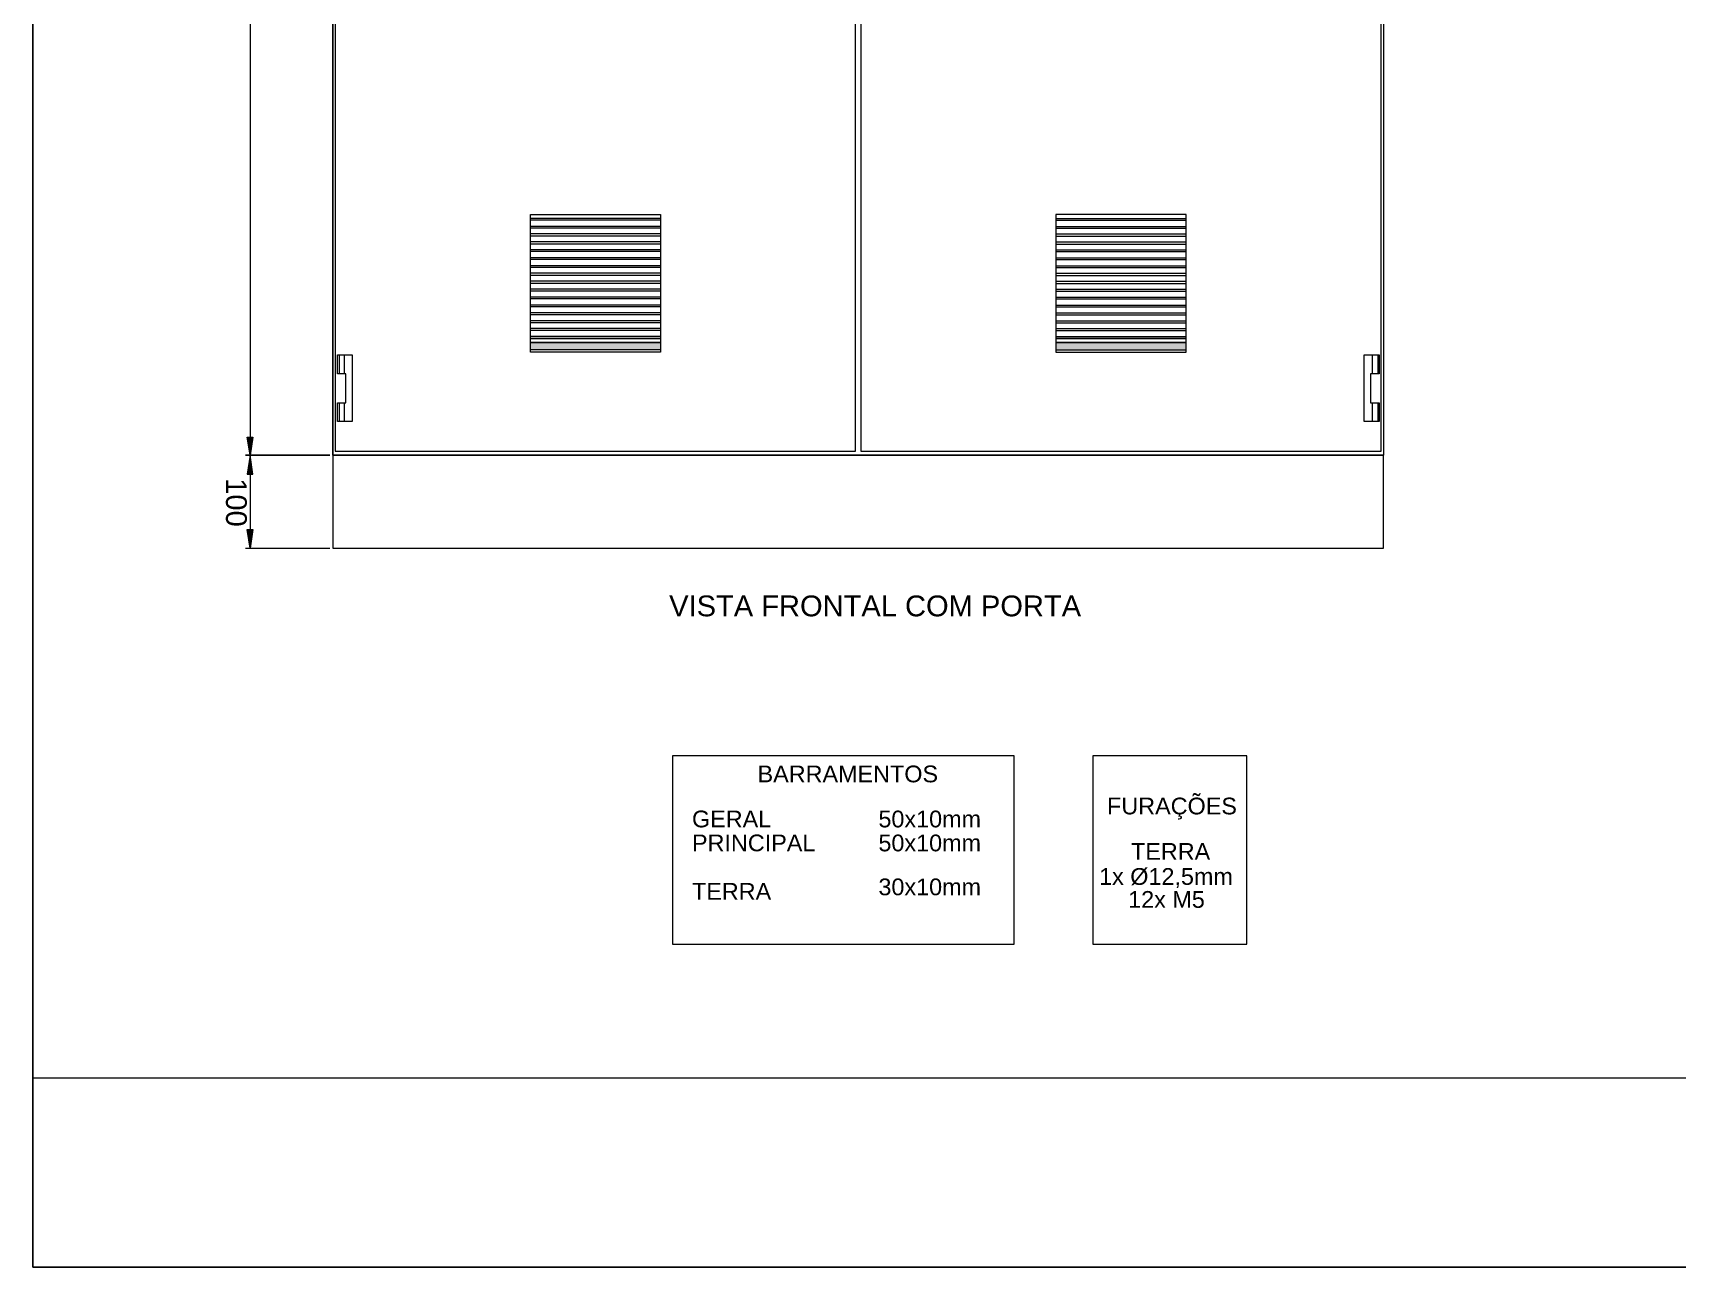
# Model space of a CAD drawing. Header units: millimetres. Extents: x 1004 to 59588, y 686 to 38112.
# Drawn here: x 25449 to 27145, y 5869 to 7141 of the extents above; entities that cross this region are included whole.
import ezdxf

# ---------------------------------------------------------------- set-up
doc = ezdxf.new("R2010")
doc.units = ezdxf.units.MM
doc.layers.add('PDF10_Geometry', color=7, linetype='Continuous')
doc.layers.add('PDF10_Text', color=7, linetype='Continuous')
doc.styles.add('PDF Arial', font='arial.ttf')

msp = doc.modelspace()

# ---------------------------------------------------------------- hatches: boundary and pattern name
at = {"layer": 'PDF10_Geometry', "transparency": 33554559}
for points in [[(25962.52, 6822.08), (25962.52, 6814.43), (26096.64, 6814.43), (26096.64, 6822.08)], [(26504.28, 6822.08), (26504.28, 6814.43), (26638.99, 6814.43), (26638.99, 6822.08)], [(25670.16, 6724.43), (25676.05, 6724.43), (25673.11, 6705.61), (25673.11, 6705.61)], [(25670.16, 6686.2), (25676.05, 6686.2), (25673.11, 6705.61), (25673.11, 6705.61)], [(25670.16, 6629.14), (25676.05, 6629.14), (25673.11, 6609.73), (25673.11, 6609.73)]]:
    msp.add_hatch(color=256, dxfattribs=at).paths.add_polyline_path(points)

# ---------------------------------------------------------------- linework, layer by layer
at = {"layer": 'PDF10_Geometry', "lineweight": 25}
for points in [[(29463.69, 8784.43), (25448.99, 8784.43), (25448.99, 5868.55), (29463.69, 5868.55)], [(25448.99, 5868.55), (25448.99, 8784.43)]]:
    msp.add_lwpolyline(points, close=True, dxfattribs=at)
at = {"layer": 'PDF10_Geometry', "lineweight": 0}
for points in [[(26842.52, 6705.61), (25758.4, 6705.61), (25758.4, 8520.31), (26842.52, 8520.31)], [(25760.75, 6709.73), (26297.81, 6709.73), (26297.81, 8517.37), (25760.75, 8517.37)], [(26303.1, 6709.73), (26840.16, 6709.73), (26840.16, 8517.37), (26303.1, 8517.37)], [(26096.63, 6812.08), (25962.52, 6812.08), (25962.52, 6953.84), (26096.63, 6953.84)], [(26504.28, 6812.08), (26638.99, 6812.08), (26638.99, 6953.84), (26504.28, 6953.84)], [(25962.52, 6826.2), (26096.63, 6826.2)], [(25962.52, 6822.08), (26096.63, 6822.08), (26096.63, 6814.43), (25962.52, 6814.43)], [(26638.99, 6826.2), (26504.28, 6826.2)], [(26638.99, 6822.08), (26504.28, 6822.08), (26504.28, 6814.43), (26638.99, 6814.43)], [(25771.93, 6740.31), (25763.11, 6740.31), (25763.11, 6759.73), (25771.93, 6759.73), (25771.93, 6789.73), (25763.11, 6789.73), (25763.11, 6809.14), (25771.93, 6809.14), (25778.4, 6809.14), (25778.4, 6740.31)], [(26837.81, 6809.14), (26837.81, 6789.73), (26828.99, 6789.73), (26828.99, 6759.73), (26837.81, 6759.73), (26837.81, 6740.31), (26828.99, 6740.31), (26822.52, 6740.31), (26822.52, 6809.14), (26828.99, 6809.14)], [(25758.4, 6609.73), (26842.52, 6609.73), (26842.52, 6705.61), (25758.4, 6705.61)], [(26108.99, 6201.49), (26461.34, 6201.49), (26461.34, 6395.61), (26108.99, 6395.61)], [(26542.52, 6201.49), (26701.34, 6201.49), (26701.34, 6395.61), (26542.52, 6395.61)]]:
    msp.add_lwpolyline(points, close=True, dxfattribs=at)
for points in [[(25758.4, 8520.31), (25758.4, 6705.61)], [(26842.52, 8520.31), (26842.52, 6705.61)], [(26096.63, 6949.73), (25962.52, 6949.73)], [(26096.63, 6947.96), (25962.52, 6947.96)], [(26096.63, 6941.49), (25962.52, 6941.49)], [(26096.63, 6939.73), (25962.52, 6939.73)], [(26504.28, 6949.73), (26638.99, 6949.73)], [(26504.28, 6947.96), (26638.99, 6947.96)], [(26504.28, 6941.49), (26638.99, 6941.49)], [(26504.28, 6939.73), (26638.99, 6939.73)], [(26096.63, 6933.84), (25962.52, 6933.84)], [(26096.63, 6931.49), (25962.52, 6931.49)], [(26096.63, 6925.61), (25962.52, 6925.61)], [(26096.63, 6923.25), (25962.52, 6923.25)], [(26504.28, 6933.84), (26638.99, 6933.84)], [(26504.28, 6931.49), (26638.99, 6931.49)], [(26504.28, 6925.61), (26638.99, 6925.61)], [(26504.28, 6923.25), (26638.99, 6923.25)], [(26096.63, 6917.37), (25962.52, 6917.37)], [(26096.63, 6915.61), (25962.52, 6915.61)], [(26096.63, 6909.14), (25962.52, 6909.14)], [(26096.63, 6907.37), (25962.52, 6907.37)], [(26504.28, 6917.37), (26638.99, 6917.37)], [(26504.28, 6915.61), (26638.99, 6915.61)], [(26504.28, 6909.14), (26638.99, 6909.14)], [(26504.28, 6907.37), (26638.99, 6907.37)], [(26096.63, 6900.9), (25962.52, 6900.9)], [(26096.63, 6899.14), (25962.52, 6899.14)], [(26096.63, 6893.25), (25962.52, 6893.25)], [(26096.63, 6890.9), (25962.52, 6890.9)], [(26504.28, 6900.9), (26638.99, 6900.9)], [(26504.28, 6899.14), (26638.99, 6899.14)], [(26504.28, 6893.25), (26638.99, 6893.25)], [(26504.28, 6890.9), (26638.99, 6890.9)], [(26096.63, 6885.02), (25962.52, 6885.02)], [(26096.63, 6882.67), (25962.52, 6882.67)], [(26096.63, 6876.78), (25962.52, 6876.78)], [(26096.63, 6875.02), (25962.52, 6875.02)], [(26504.28, 6885.02), (26638.99, 6885.02)], [(26504.28, 6882.67), (26638.99, 6882.67)], [(26504.28, 6876.78), (26638.99, 6876.78)], [(26504.28, 6875.02), (26638.99, 6875.02)], [(26096.63, 6868.55), (25962.52, 6868.55)], [(26096.63, 6866.78), (25962.52, 6866.78)], [(26096.63, 6860.31), (25962.52, 6860.31)], [(26096.63, 6858.55), (25962.52, 6858.55)], [(26504.28, 6868.55), (26638.99, 6868.55)], [(26504.28, 6866.78), (26638.99, 6866.78)], [(26504.28, 6860.31), (26638.99, 6860.31)], [(26504.28, 6858.55), (26638.99, 6858.55)], [(26096.63, 6852.67), (25962.52, 6852.67)], [(26096.63, 6850.31), (25962.52, 6850.31)], [(26096.63, 6844.43), (25962.52, 6844.43)], [(26096.63, 6842.08), (25962.52, 6842.08)], [(26504.28, 6852.67), (26638.99, 6852.67)], [(26504.28, 6850.31), (26638.99, 6850.31)], [(26504.28, 6844.43), (26638.99, 6844.43)], [(26504.28, 6842.08), (26638.99, 6842.08)], [(26096.63, 6836.2), (25962.52, 6836.2)], [(26096.63, 6834.43), (25962.52, 6834.43)], [(26096.63, 6827.96), (25962.52, 6827.96)], [(26096.63, 6822.08), (25962.52, 6822.08)], [(26504.28, 6836.2), (26638.99, 6836.2)], [(26504.28, 6834.43), (26638.99, 6834.43)], [(26504.28, 6827.96), (26638.99, 6827.96)], [(26504.28, 6822.08), (26638.99, 6822.08)], [(25764.87, 6809.14), (25764.87, 6789.73)], [(25770.16, 6809.14), (25770.16, 6789.73)], [(26096.63, 6814.43), (25962.52, 6814.43)], [(26504.28, 6814.43), (26638.99, 6814.43)], [(26830.75, 6809.14), (26830.75, 6789.73)], [(26836.63, 6809.14), (26836.63, 6789.73)], [(25764.87, 6759.73), (25764.87, 6740.31)], [(25770.16, 6759.73), (25770.16, 6740.31)], [(26830.75, 6759.73), (26830.75, 6740.31)], [(26836.63, 6759.73), (26836.63, 6740.31)], [(25758.4, 6705.61), (26842.52, 6705.61)]]:
    msp.add_lwpolyline(points, dxfattribs=at)
at = {"layer": 'PDF10_Geometry', "lineweight": 18}
for points in [[(25673.11, 8501.49), (25673.11, 6724.43)], [(25673.11, 6686.2), (25673.11, 6629.14)], [(25668.4, 6609.73), (25755.46, 6609.73)]]:
    msp.add_lwpolyline(points, dxfattribs=at)
for points in [[(25673.11, 6705.61), (25670.16, 6724.43), (25676.05, 6724.43)], [(25755.46, 6705.61), (25668.4, 6705.61)], [(25670.16, 6686.2), (25676.05, 6686.2), (25673.11, 6705.61)], [(25673.11, 6609.73), (25670.16, 6629.14), (25676.05, 6629.14)]]:
    msp.add_lwpolyline(points, close=True, dxfattribs=at)
at = {"layer": 'PDF10_Geometry', "lineweight": 9}
msp.add_lwpolyline([(25448.99, 6063.84), (29464.28, 6063.84)], dxfattribs=at)
at = {"layer": 'PDF10_Geometry', "color": 7, "lineweight": 13, "true_color": 0xffffff}
msp.add_lwpolyline([(25449, 5868.55), (25448.99, 5868.56)], dxfattribs=at)
at = {"layer": 'PDF10_Geometry', "lineweight": 25}
msp.add_lwpolyline([(25448.99, 5868.55), (29463.69, 5868.55)], dxfattribs=at)
msp.add_lwpolyline([(25448.99, 5868.55), (29463.69, 5868.55)], dxfattribs=at)

# ---------------------------------------------------------------- texts
at = {"layer": 'PDF10_Text', "insert": (25647.91, 6681.99), "char_height": 21.475, "attachment_point": 7, "rotation": 270, "style": 'PDF Arial'}
msp.add_mtext('100', dxfattribs=at)
at = {"layer": 'PDF10_Text', "attachment_point": 7, "style": 'PDF Arial'}
for s, insert, char_height in [('VISTA FRONTAL COM PORTA', (26105.45, 6539.27), 21.4746), ('BARRAMENTOS', (26196.64, 6368.18), 17.2639), ('FURAÇÕES', (26557.22, 6330.04), 17.264), ('GERAL', (26128.99, 6321.74), 17.264), ('50x10mm', (26321.34, 6321.71), 17.264), ('PRINCIPAL', (26128.99, 6297.06), 17.264), ('50x10mm', (26321.34, 6297.01), 17.264), ('TERRA', (26581.92, 6288.55), 17.264), ('1x Ø12,5mm', (26548.99, 6259.49), 17.264), ('TERRA', (26128.98, 6247.37), 17.264), ('30x10mm', (26321.34, 6251.71), 17.264), ('12x M5', (26578.99, 6238.77), 17.264)]:
    msp.add_mtext(s, dxfattribs=dict(at, insert=insert, char_height=char_height))

doc.saveas('drawing.dxf')
